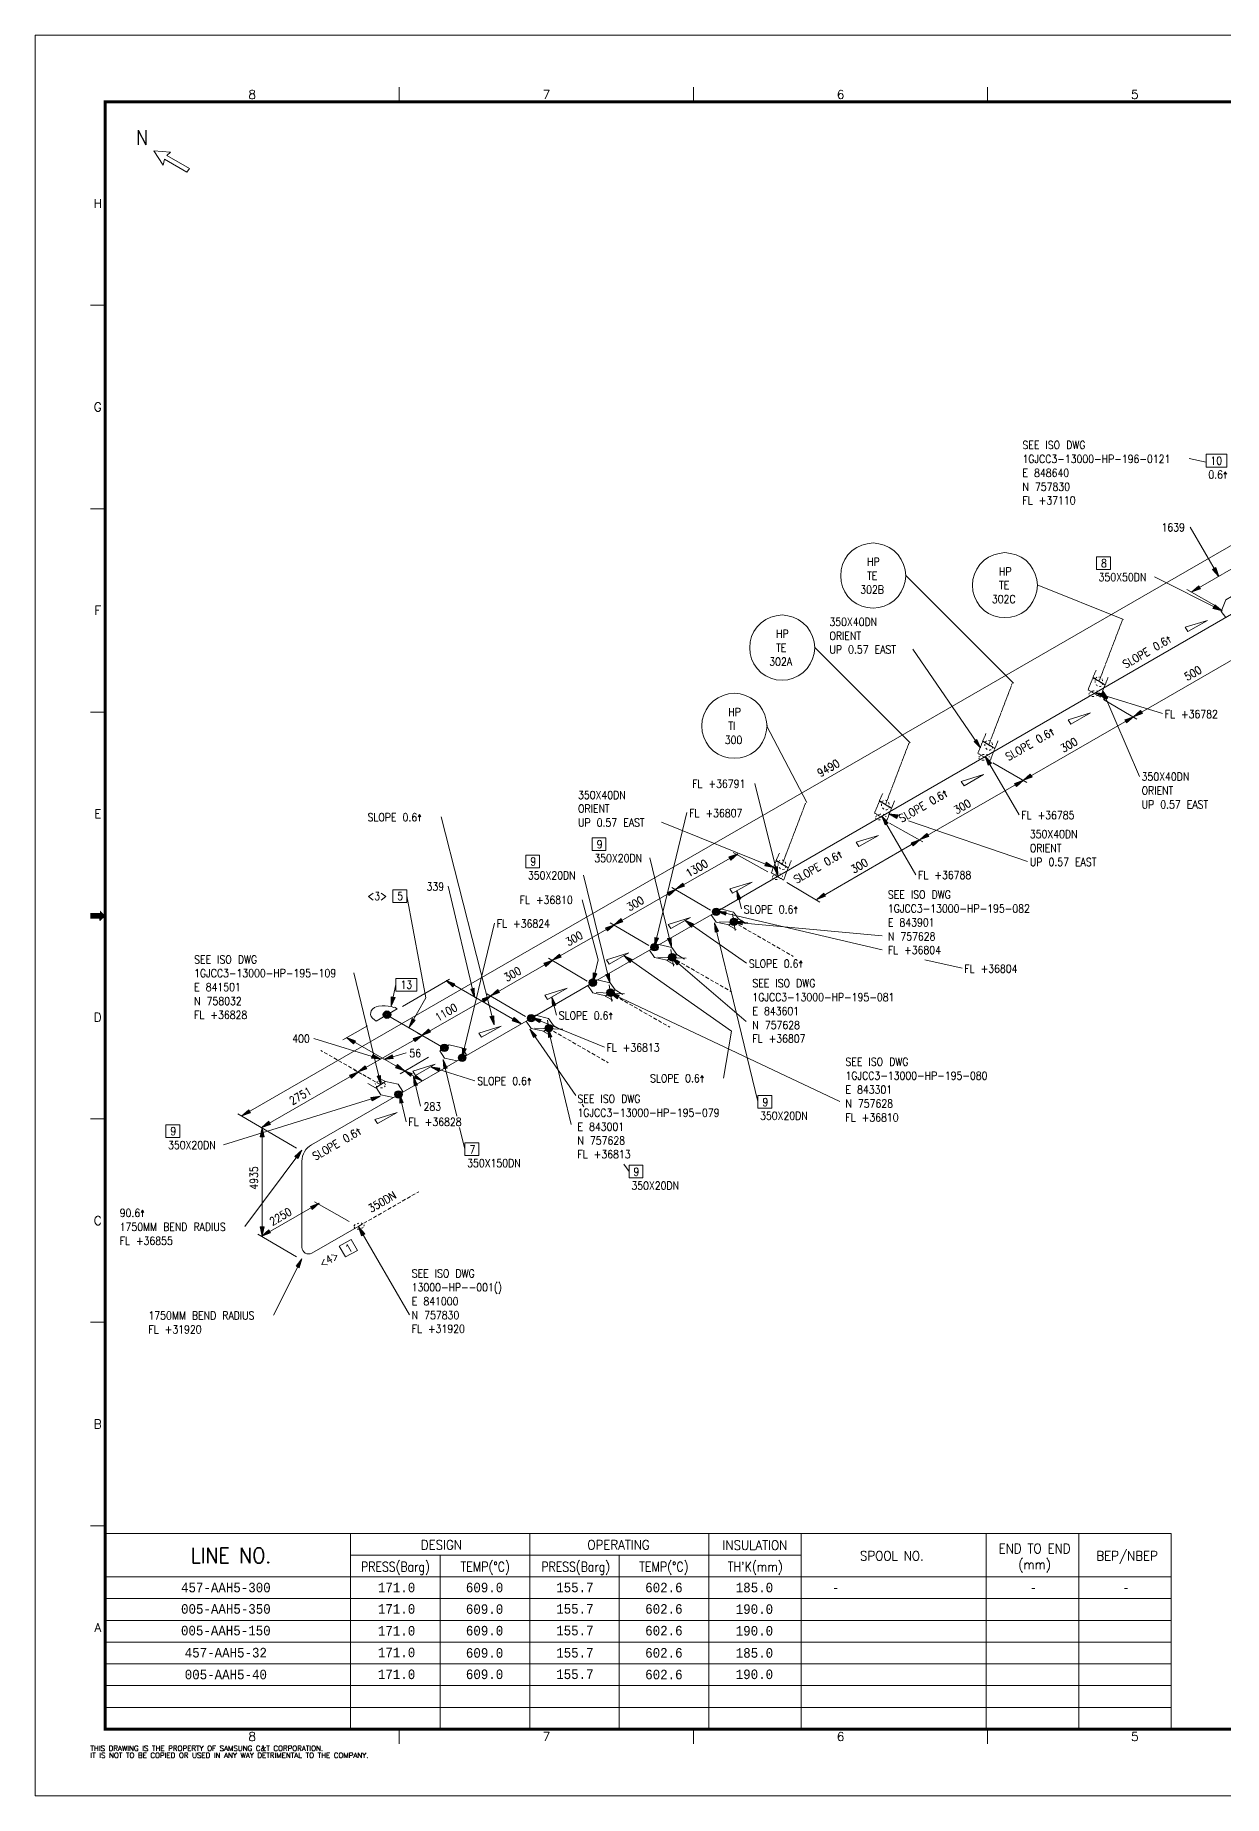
# Model space of a CAD drawing. Extents: x 0 to 841, y 0 to 594.
# Drawn here: x 0 to 401, y 0 to 594 of the extents above; entities that cross this region are included whole.
import ezdxf
from ezdxf.enums import TextEntityAlignment as Align

# ---------------------------------------------------------------- set-up
doc = ezdxf.new("R2010")
doc.units = 0
doc.header["$MEASUREMENT"] = 0
doc.linetypes.add('HIDDEN', pattern=[0.375, 0.25, -0.125])
doc.layers.get('0').update_dxf_attribs({"lineweight": 9})
for name, color, linetype, lineweight in [('3', 7, 'Continuous', 9), ('4', 7, 'Continuous', 9), ('EMB', 7, 'Continuous', 9), ('P', 7, 'Continuous', 9), ('T-TEXT1', 7, 'Continuous', 9)]:
    doc.layers.add(name, color=color, linetype=linetype, lineweight=lineweight)
doc.styles.add('MONOTXT', font='MONOTXT')
doc.styles.add('ROMANS', font='ROMANS')
doc.styles.add('TXT', font='txt.shx')

msp = doc.modelspace()

# ---------------------------------------------------------------- linework, layer by layer
at = {"layer": 'CONT', "color": 2, "linetype": 'HIDDEN', "lineweight": 0, "ltscale": 5}
for p, q in [((235.54, 294.79), (255.69, 283.21)), ((214.74, 282.82), (234.89, 271.25)), ((193.94, 270.86), (214.09, 259.29)), ((173.14, 258.9), (193.29, 247.34)), ((116.46, 239.93), (96.31, 251.49)), ((109.19, 192.21), (129.34, 203.79))]:
    msp.add_line(p, q, dxfattribs=at)
at = {"layer": 'DIM', "color": 2, "linetype": 'Continuous', "lineweight": 0}
for p, q in [((399.21, 411.39), (389.59, 428.04)), ((69.66, 229.39), (404.8, 422.57)), ((390.11, 406.19), (411.56, 418.54)), ((388.43, 406.97), (399.09, 400.86)), ((370.49, 364.08), (416.89, 390.85)), ((371.53, 363.29), (360.34, 369.93)), ((333.3, 342.62), (370.49, 364.08)), ((320.44, 350.69), (331.88, 330.93)), ((334.48, 341.84), (323.04, 348.48)), ((298.46, 322.6), (333.3, 342.62)), ((285.59, 330.54), (297.04, 310.77)), ((299.38, 321.83), (288.19, 328.19)), ((263.62, 302.45), (298.46, 322.6)), ((216.04, 305.84), (236.97, 317.79)), ((235.41, 318.31), (247.11, 311.69)), ((195.24, 293.88), (216.18, 305.84)), ((214.74, 306.49), (227.74, 298.81)), ((264.66, 301.54), (253.49, 308.18)), ((174.44, 281.91), (195.38, 293.88)), ((193.94, 294.53), (206.94, 286.85)), ((153.64, 269.95), (174.57, 281.91)), ((173.14, 282.56), (186.14, 274.89)), ((139.74, 275.54), (123.88, 266.31)), ((138.56, 275.02), (163.91, 260.46)), ((126.09, 259.29), (131.8, 269.18)), ((130.38, 256.56), (153.78, 269.95)), ((152.34, 270.6), (165.34, 262.94)), ((103.72, 255), (112.04, 259.81)), ((105.03, 255.79), (124.53, 244.6)), ((108.92, 244.21), (130.5, 256.56)), ((76.42, 225.49), (109.05, 244.21)), ((123.09, 243.56), (132.71, 249.15)), ((124.53, 244.6), (130.5, 241.22)), ((68.36, 230.04), (88.12, 218.47)), ((76.55, 188.84), (76.55, 225.49)), ((76.42, 188.84), (95.79, 199.89)), ((94.24, 200.4), (105.94, 193.78)), ((109.05, 191.95), (126.21, 162.31)), ((75.12, 189.49), (88.12, 181.81))]:
    msp.add_line(p, q, dxfattribs=at)
at = {"layer": 'DIM', "color": 2, "linetype": 'HIDDEN', "lineweight": 0}
for p, q in [((356.7, 377.2), (360.86, 374.74)), ((357.49, 375.64), (357.49, 376.29)), ((356.44, 370.84), (357.23, 370.84)), ((359.3, 370.7), (357.23, 371.88)), ((358.91, 371.88), (358.91, 372.26)), ((319.53, 355.75), (323.69, 353.29)), ((320.3, 354.19), (320.3, 354.84)), ((321.74, 350.43), (321.74, 350.81)), ((319.26, 349.39), (320.04, 349.39)), ((322.12, 349.25), (320.04, 350.43)), ((284.69, 335.6), (288.84, 333.14)), ((285.46, 334.04), (285.46, 334.69)), ((284.43, 329.24), (285.2, 329.24)), ((287.29, 329.1), (285.2, 330.27)), ((286.89, 330.27), (286.89, 330.66)), ((249.84, 315.45), (254, 312.99)), ((249.59, 309.09), (250.36, 309.09)), ((252.44, 308.95), (250.36, 310.12)), ((250.62, 313.89), (250.62, 314.54)), ((252.05, 310.12), (252.05, 310.51)), ((116.46, 238.89), (117.11, 238.89)), ((109.19, 191.18), (108.54, 191.18))]:
    msp.add_line(p, q, dxfattribs=at)
at = {"layer": 'ELBO', "color": 1, "linetype": 'Continuous', "lineweight": 0}
for centre, radius, start, end in [((96.38, 214.06), 6.43, 119.2488, 180), ((92.21, 185.07), 2.26, 180, 299.98161)]:
    msp.add_arc(centre, radius, start, end, dxfattribs=at)
at = {"layer": 'G1', "color": 2, "linetype": 'Continuous', "lineweight": 0}
for p, q in [((389.2, 451.18), (394.93, 450)), ((329.93, 375.39), (293.52, 411.79)), ((400.39, 399.82), (377.5, 411.26)), ((367.1, 396.84), (337.99, 408.54)), ((295.09, 355.24), (262.84, 387.48)), ((318.88, 353.54), (295.99, 386.83)), ((357.61, 372.14), (380.24, 365.11)), ((359.95, 372.91), (372.44, 343.93)), ((260.24, 335.09), (246.72, 361.09)), ((250.49, 310.39), (242.69, 341.59)), ((154.81, 260.07), (136.88, 330.27)), ((208.89, 286.46), (219.81, 331.7)), ((211.24, 328.45), (249.19, 313.24)), ((287.94, 331.31), (290.79, 330.27)), ((294.56, 328.98), (334.74, 315.19)), ((214.61, 286.34), (207.34, 316.49)), ((193.81, 274.24), (184.97, 310.64)), ((131.8, 269.18), (125.3, 303.62)), ((148.19, 269.3), (139.34, 306.88)), ((238.28, 299.2), (236.71, 305.44)), ((189.91, 282.04), (184.45, 302.32)), ((229.95, 298.43), (285.73, 285.43)), ((144.03, 249.15), (154.94, 294.39)), ((219.16, 295.44), (239.96, 280.88)), ((243.74, 234.2), (229.18, 294.53)), ((235.41, 294.79), (285.73, 290.1)), ((188.09, 274.5), (189.91, 282.04)), ((198.49, 283.48), (234.89, 257.99)), ((214.61, 282.82), (239.84, 261.24)), ((300.02, 282.04), (312.64, 279.19)), ((116.59, 239.93), (107.49, 277.62)), ((120.1, 266.44), (121.66, 273.73)), ((174.31, 269.56), (175.88, 263.32)), ((193.81, 270.86), (271.43, 234.2)), ((167.55, 262.54), (191.99, 252.54)), ((93.97, 255.53), (116.59, 248.5)), ((129.07, 257.21), (131.68, 255.79)), ((165.09, 260.99), (162.49, 259.55)), ((182.38, 236.29), (166.78, 258.64)), ((180.81, 226.54), (173.01, 258.9)), ((232.16, 242.14), (234.89, 257.99)), ((117.64, 248.38), (125.17, 250.71)), ((107.62, 244.86), (110.22, 243.44)), ((133.36, 245.9), (148.31, 241.22)), ((142.2, 229.26), (137.65, 248.38)), ((127.64, 242.65), (129.99, 232.64)), ((129.07, 240.31), (131.68, 241.74)), ((116.34, 236.03), (63.55, 219.64)), ((125.17, 227.44), (122.84, 236.8)), ((185.1, 232.39), (184.45, 233.29)), ((144.94, 218.21), (143.11, 225.49)), ((89.94, 217.82), (70.7, 192.09)), ((200.31, 210.68), (198.49, 213.14)), ((89.94, 181.16), (80.33, 162.19))]:
    msp.add_line(p, q, dxfattribs=at)
at = {"layer": 'G1', "color": 2, "linetype": 'HIDDEN', "lineweight": 0}
for p, q in [((358.79, 375.9), (366.71, 396.7)), ((321.6, 354.45), (329.54, 375.25)), ((355.14, 373.18), (356.84, 377.34)), ((357.88, 379.8), (356.7, 377.2)), ((356.84, 377.34), (360.86, 374.86)), ((357.61, 376.94), (358.14, 377.46)), ((358.26, 374.48), (357.74, 374.99)), ((358.79, 377.46), (359.44, 377.34)), ((359.56, 374.34), (358.91, 374.21)), ((360.86, 374.86), (359.3, 370.7)), ((359.83, 376.81), (360.09, 376.04)), ((360.21, 375.39), (359.95, 374.74)), ((360.86, 374.74), (361.9, 377.34)), ((357.23, 371.88), (355.14, 373.18)), ((355.93, 372.26), (355.4, 371.88)), ((355.4, 371.49), (355.79, 371.09)), ((357.23, 372.79), (356.44, 372.65)), ((358.65, 372.65), (358, 372.79)), ((358, 371.09), (358.65, 371.35)), ((320.69, 358.35), (319.53, 355.75)), ((286.76, 334.3), (294.69, 355.1)), ((317.96, 351.73), (319.65, 355.89)), ((320.04, 350.43), (317.96, 351.73)), ((318.74, 350.81), (318.23, 350.43)), ((320.04, 351.34), (319.26, 351.2)), ((319.65, 355.89), (323.69, 353.41)), ((320.44, 355.49), (320.95, 356.01)), ((321.09, 353.02), (320.56, 353.54)), ((321.48, 351.2), (320.82, 351.34)), ((321.6, 356.01), (322.25, 355.89)), ((322.39, 352.89), (321.74, 352.76)), ((323.69, 353.41), (322.12, 349.25)), ((322.64, 355.36), (322.9, 354.59)), ((323.04, 353.94), (322.77, 353.29)), ((323.69, 353.29), (324.73, 355.89)), ((318.23, 350.04), (318.61, 349.64)), ((320.82, 349.64), (321.48, 349.9)), ((251.93, 314.15), (259.85, 334.95)), ((283.12, 331.57), (284.81, 335.74)), ((285.85, 338.2), (284.69, 335.6)), ((284.81, 335.74), (288.84, 333.26)), ((285.59, 335.34), (286.11, 335.86)), ((286.24, 332.88), (285.73, 333.39)), ((286.76, 335.86), (287.41, 335.74)), ((287.54, 332.74), (286.89, 332.61)), ((288.84, 333.26), (287.29, 329.1)), ((287.8, 335.21), (288.06, 334.44)), ((288.19, 333.79), (287.94, 333.14)), ((288.84, 333.14), (289.89, 335.74)), ((285.2, 330.27), (283.12, 331.57)), ((283.9, 330.66), (283.39, 330.27)), ((283.39, 329.89), (283.77, 329.49)), ((285.2, 331.19), (284.43, 331.05)), ((286.64, 331.05), (285.99, 331.19)), ((285.99, 329.49), (286.64, 329.75)), ((248.29, 311.43), (249.97, 315.59)), ((251.01, 318.05), (249.84, 315.45)), ((249.97, 315.59), (254, 313.11)), ((250.75, 315.19), (251.28, 315.71)), ((251.93, 315.71), (252.57, 315.59)), ((252.96, 315.06), (253.22, 314.29)), ((254, 312.99), (255.04, 315.59)), ((250.36, 310.12), (248.29, 311.43)), ((249.06, 310.51), (248.54, 310.12)), ((248.54, 309.74), (248.94, 309.34)), ((250.36, 311.04), (249.59, 310.9)), ((251.4, 312.73), (250.89, 313.24)), ((251.79, 310.9), (251.14, 311.04)), ((251.14, 309.34), (251.79, 309.6)), ((252.7, 312.59), (252.05, 312.46)), ((254, 313.11), (252.44, 308.95)), ((253.35, 313.64), (253.09, 312.99)), ((114.64, 240.31), (114.78, 239.93)), ((115.69, 240.96), (115.04, 240.7)), ((115.04, 239.4), (115.69, 239.14)), ((117.11, 240.7), (116.46, 240.96)), ((118.15, 239.93), (117.76, 240.44)), ((117.76, 239.14), (118.03, 239.54)), ((107.49, 192.21), (107.89, 192.74)), ((107.89, 191.44), (107.62, 191.82)), ((108.54, 192.99), (109.19, 193.25)), ((109.96, 193.25), (110.61, 192.99)), ((110.61, 191.69), (109.96, 191.44)), ((111, 192.6), (110.88, 192.21))]:
    msp.add_line(p, q, dxfattribs=at)
at = {"layer": 'P', "color": 7, "linetype": 'Continuous', "lineweight": 0}
for p, q in [((23.57, 88.53), (383.18, 88.53)), ((106.33, 88.53), (106.33, 22.48)), ((166.78, 88.53), (166.78, 22.48)), ((227.21, 88.53), (227.21, 22.48)), ((258.41, 88.53), (258.41, 22.48)), ((320.79, 88.53), (320.79, 22.48)), ((351.98, 88.53), (351.98, 22.48)), ((383.18, 88.53), (383.18, 22.48)), ((106.33, 81.19), (258.41, 81.19)), ((136.56, 81.19), (136.56, 22.48)), ((196.99, 81.19), (196.99, 22.48)), ((23.57, 73.85), (383.18, 73.85)), ((23.57, 66.51), (383.18, 66.51)), ((23.57, 59.19), (383.18, 59.19)), ((23.57, 51.84), (383.18, 51.84)), ((23.57, 44.49), (383.18, 44.49)), ((23.57, 37.16), (383.18, 37.16)), ((23.57, 29.82), (383.18, 29.82))]:
    msp.add_line(p, q, dxfattribs=at)
at = {"layer": 'PIPE', "color": 1, "linetype": 'Continuous', "lineweight": 0}
for p, q in [((403.5, 398.65), (357.23, 371.88)), ((357.23, 371.88), (320.04, 350.43)), ((320.04, 350.43), (285.2, 330.27)), ((285.2, 330.27), (250.36, 310.12)), ((250.36, 310.12), (229.56, 298.16)), ((229.56, 298.16), (208.76, 286.2)), ((208.76, 286.2), (187.96, 274.24)), ((187.96, 274.24), (167.16, 262.29)), ((137.91, 252.28), (118.54, 263.45)), ((167.16, 262.29), (143.89, 248.89)), ((143.89, 248.89), (122.44, 236.54)), ((122.44, 236.54), (93.19, 219.64)), ((89.94, 214.05), (89.94, 184.94)), ((93.33, 183.11), (109.19, 192.21))]:
    msp.add_line(p, q, dxfattribs=at)
at = {"layer": 'PL16', "color": 7, "linetype": 'Continuous', "lineweight": 0}
msp.add_lwpolyline([(121.01, 265.93), (120.1, 266.31), (119.06, 266.44), (118.03, 266.57), (116.99, 266.57), (115.81, 266.44), (115.04, 266.19), (114.39, 265.93), (113.74, 265.4), (113.34, 264.89), (113.21, 264.24), (113.09, 263.59), (113.34, 262.94), (113.74, 262.41), (114.39, 261.76), (115.04, 261.38)], dxfattribs=at)
at = {"layer": 'PL3', "color": 2, "linetype": 'Continuous', "lineweight": 0}
for points in [[(398.04, 414.25), (399.21, 411.39), (397.26, 413.86)], [(397.91, 414.25), (399.21, 411.39), (397.39, 413.86)], [(397.79, 414.12), (399.21, 411.39), (397.52, 413.99)], [(392.98, 407.36), (390.11, 406.19), (392.59, 408.14)], [(392.98, 407.49), (390.11, 406.19), (392.59, 408.01)], [(392.84, 407.62), (390.11, 406.19), (392.71, 407.89)], [(397.79, 401.64), (400.39, 399.82), (397.39, 400.74)], [(397.79, 401.51), (400.39, 399.82), (397.39, 400.86)], [(397.65, 401.39), (400.39, 399.82), (397.52, 400.99)], [(360.34, 370.7), (357.61, 372.14), (360.74, 371.61)], [(360.48, 370.84), (357.61, 372.14), (360.6, 371.49)], [(360.48, 370.96), (357.61, 372.14), (360.6, 371.35)], [(360.74, 369.93), (359.95, 372.91), (361.64, 370.31)], [(360.86, 369.93), (359.95, 372.91), (361.51, 370.19)], [(360.99, 370.05), (359.95, 372.91), (361.39, 370.19)], [(367.62, 362.9), (370.49, 364.08), (368.01, 362.12)], [(367.62, 362.77), (370.49, 364.08), (368.01, 362.25)], [(367.75, 362.64), (370.49, 364.08), (367.89, 362.39)], [(373.34, 365.24), (370.49, 364.08), (372.95, 366.02)], [(373.34, 365.38), (370.49, 364.08), (372.95, 365.89)], [(373.21, 365.5), (370.49, 364.08), (373.09, 365.76)], [(317.44, 356.27), (318.88, 353.54), (316.79, 355.89)], [(317.31, 356.27), (318.88, 353.54), (316.93, 355.89)], [(317.19, 356.14), (318.88, 353.54), (317.05, 356.01)], [(321.6, 347.82), (320.44, 350.69), (322.39, 348.21)], [(321.74, 347.82), (320.44, 350.69), (322.25, 348.21)], [(321.86, 347.95), (320.44, 350.69), (322.12, 348.09)], [(336.16, 343.79), (333.3, 342.62), (335.77, 344.57)], [(330.44, 341.45), (333.3, 342.62), (330.84, 340.68)], [(330.44, 341.33), (333.3, 342.62), (330.84, 340.8)], [(330.58, 341.19), (333.3, 342.62), (330.7, 340.94)], [(336.16, 343.93), (333.3, 342.62), (335.77, 344.44)], [(336.04, 344.05), (333.3, 342.62), (335.9, 344.31)], [(286.76, 327.68), (285.59, 330.54), (287.54, 328.06)], [(286.89, 327.68), (285.59, 330.54), (287.41, 328.06)], [(287.02, 327.8), (285.59, 330.54), (287.29, 327.94)], [(290.66, 329.89), (287.94, 331.31), (291.05, 330.79)], [(290.79, 330.01), (287.94, 331.31), (290.93, 330.66)], [(290.79, 330.14), (287.94, 331.31), (290.93, 330.54)], [(295.6, 321.44), (298.46, 322.6), (295.99, 320.65)], [(295.6, 321.3), (298.46, 322.6), (295.99, 320.79)], [(295.74, 321.18), (298.46, 322.6), (295.86, 320.91)], [(301.32, 323.78), (298.46, 322.6), (300.94, 324.55)], [(301.32, 323.9), (298.46, 322.6), (300.94, 324.43)], [(301.19, 324.04), (298.46, 322.6), (301.06, 324.29)], [(234.11, 316.62), (236.97, 317.79), (234.5, 315.84)], [(234.11, 316.49), (236.97, 317.79), (234.5, 315.98)], [(234.24, 316.36), (236.97, 317.79), (234.38, 316.1)], [(246.59, 314.8), (249.19, 313.24), (246.2, 313.89)], [(246.46, 314.68), (249.19, 313.24), (246.2, 314.02)], [(246.46, 314.54), (249.19, 313.24), (246.34, 314.15)], [(250.24, 313.5), (250.49, 310.39), (249.32, 313.24)], [(250.1, 313.5), (250.49, 310.39), (249.45, 313.38)], [(249.97, 313.38), (250.49, 310.39), (249.59, 313.38)], [(213.31, 304.66), (216.18, 305.84), (213.7, 303.89)], [(213.31, 304.54), (216.18, 305.84), (213.7, 304.01)], [(213.44, 304.4), (216.18, 305.84), (213.57, 304.14)], [(218.9, 307), (216.04, 305.84), (218.51, 307.79)], [(218.9, 307.14), (216.04, 305.84), (218.51, 307.65)], [(218.78, 307.26), (216.04, 305.84), (218.64, 307.52)], [(236.97, 302.32), (236.71, 305.44), (237.89, 302.59)], [(237.1, 302.45), (236.71, 305.44), (237.75, 302.59)], [(237.24, 302.45), (236.71, 305.44), (237.62, 302.45)], [(266.49, 303.62), (263.62, 302.45), (266.09, 304.4)], [(266.49, 303.75), (263.62, 302.45), (266.09, 304.27)], [(266.35, 303.89), (263.62, 302.45), (266.23, 304.14)], [(232.81, 297.25), (229.95, 298.43), (233.07, 298.16)], [(232.94, 297.39), (229.95, 298.43), (233.07, 298.04)], [(232.94, 297.51), (229.95, 298.43), (232.94, 297.9)], [(192.51, 292.7), (195.38, 293.88), (192.9, 291.93)], [(192.51, 292.57), (195.38, 293.88), (192.9, 292.05)], [(192.64, 292.44), (195.38, 293.88), (192.78, 292.19)], [(198.1, 295.04), (195.24, 293.88), (197.71, 295.82)], [(198.1, 295.18), (195.24, 293.88), (197.71, 295.69)], [(197.97, 295.3), (195.24, 293.88), (197.84, 295.56)], [(221.5, 293.23), (219.16, 295.44), (221.89, 294)], [(221.5, 293.35), (219.16, 295.44), (221.89, 293.88)], [(221.64, 293.49), (219.16, 295.44), (221.76, 293.74)], [(229.44, 291.4), (229.18, 294.53), (230.34, 291.66)], [(229.56, 291.54), (229.18, 294.53), (230.21, 291.66)], [(229.69, 291.54), (229.18, 294.53), (230.09, 291.54)], [(238.4, 294), (235.41, 294.79), (238.54, 295.04)], [(238.4, 294.26), (235.41, 294.79), (238.54, 294.91)], [(238.4, 294.39), (235.41, 294.79), (238.54, 294.65)], [(210.06, 289.32), (208.89, 286.46), (209.15, 289.59)], [(209.94, 289.45), (208.89, 286.46), (209.29, 289.59)], [(209.8, 289.45), (208.89, 286.46), (209.41, 289.45)], [(214.35, 289.45), (214.61, 286.34), (213.44, 289.19)], [(214.22, 289.45), (214.61, 286.34), (213.57, 289.32)], [(214.09, 289.32), (214.61, 286.34), (213.7, 289.32)], [(171.71, 280.74), (174.57, 281.91), (172.1, 279.96)], [(171.71, 280.61), (174.57, 281.91), (172.1, 280.09)], [(171.84, 280.49), (174.57, 281.91), (171.97, 280.23)], [(177.3, 283.09), (174.44, 281.91), (176.91, 283.86)], [(177.3, 283.21), (174.44, 281.91), (176.91, 283.74)], [(177.18, 283.34), (174.44, 281.91), (177.04, 283.6)], [(200.84, 281.26), (198.49, 283.48), (201.22, 282.04)], [(200.84, 281.39), (198.49, 283.48), (201.22, 281.91)], [(200.96, 281.52), (198.49, 283.48), (201.09, 281.79)], [(216.69, 280.49), (214.61, 282.82), (217.21, 281.14)], [(216.82, 280.61), (214.61, 282.82), (217.21, 281)], [(216.82, 280.74), (214.61, 282.82), (217.09, 280.88)], [(141.04, 273.07), (138.56, 275.02), (141.43, 273.85)], [(141.04, 273.2), (138.56, 275.02), (141.43, 273.73)], [(141.16, 273.34), (138.56, 275.02), (141.29, 273.59)], [(189.26, 277.36), (188.09, 274.5), (188.35, 277.62)], [(189.14, 277.49), (188.09, 274.5), (188.49, 277.62)], [(189, 277.49), (188.09, 274.5), (188.61, 277.49)], [(193.55, 277.36), (193.81, 274.24), (192.64, 277.1)], [(193.43, 277.36), (193.81, 274.24), (192.78, 277.24)], [(193.29, 277.24), (193.81, 274.24), (192.9, 277.24)], [(121.28, 269.3), (120.1, 266.44), (120.24, 269.56)], [(121.14, 269.44), (120.1, 266.44), (120.49, 269.56)], [(120.89, 269.44), (120.1, 266.44), (120.62, 269.44)], [(147.93, 272.43), (148.19, 269.3), (147.01, 272.16)], [(147.79, 272.43), (148.19, 269.3), (147.14, 272.29)], [(147.66, 272.29), (148.19, 269.3), (147.28, 272.29)], [(150.91, 268.79), (153.78, 269.95), (151.3, 268)], [(150.91, 268.65), (153.78, 269.95), (151.3, 268.14)], [(151.04, 268.52), (153.78, 269.95), (151.18, 268.26)], [(156.5, 271.12), (153.64, 269.95), (156.11, 271.9)], [(156.5, 271.25), (153.64, 269.95), (156.11, 271.77)], [(156.38, 271.39), (153.64, 269.95), (156.24, 271.64)], [(174.57, 266.44), (174.31, 269.56), (175.49, 266.7)], [(174.7, 266.57), (174.31, 269.56), (175.35, 266.7)], [(174.84, 266.57), (174.31, 269.56), (175.22, 266.57)], [(196.54, 269.04), (193.81, 270.86), (196.94, 269.95)], [(196.54, 269.18), (193.81, 270.86), (196.8, 269.82)], [(196.68, 269.3), (193.81, 270.86), (196.8, 269.69)], [(128.04, 261.76), (126.09, 259.29), (127.25, 262.15)], [(127.9, 261.76), (126.09, 259.29), (127.39, 262.15)], [(127.78, 261.89), (126.09, 259.29), (127.51, 262.02)], [(154.55, 263.19), (154.81, 260.07), (153.51, 262.94)], [(154.43, 263.19), (154.81, 260.07), (153.78, 263.06)], [(154.16, 263.06), (154.81, 260.07), (153.9, 263.06)], [(161.44, 262.41), (163.91, 260.46), (161.05, 261.64)], [(161.44, 262.29), (163.91, 260.46), (161.05, 261.76)], [(161.31, 262.15), (163.91, 260.46), (161.19, 261.89)], [(170.29, 260.99), (167.55, 262.54), (170.68, 261.76)], [(170.29, 261.11), (167.55, 262.54), (170.54, 261.64)], [(170.41, 261.24), (167.55, 262.54), (170.54, 261.5)], [(107.49, 253.84), (105.03, 255.79), (107.89, 254.61)], [(107.49, 253.96), (105.03, 255.79), (107.89, 254.49)], [(107.62, 254.09), (105.03, 255.79), (107.75, 254.35)], [(127.64, 255.39), (130.5, 256.56), (128.04, 254.61)], [(127.64, 255.26), (130.5, 256.56), (128.04, 254.74)], [(127.78, 255.14), (130.5, 256.56), (127.9, 254.88)], [(133.24, 257.74), (130.38, 256.56), (132.84, 258.51)], [(133.24, 257.86), (130.38, 256.56), (132.84, 258.39)], [(133.1, 257.99), (130.38, 256.56), (132.97, 258.25)], [(168.2, 255.91), (166.78, 258.64), (168.99, 256.3)], [(168.34, 255.91), (166.78, 258.64), (168.85, 256.3)], [(168.46, 256.04), (166.78, 258.64), (168.72, 256.18)], [(173.28, 255.79), (173.01, 258.9), (174.19, 256.04)], [(173.4, 255.91), (173.01, 258.9), (174.05, 256.04)], [(173.54, 255.91), (173.01, 258.9), (173.93, 255.91)], [(113.86, 249.94), (116.59, 248.5), (113.47, 249.03)], [(113.74, 249.8), (116.59, 248.5), (113.6, 249.15)], [(113.74, 249.68), (116.59, 248.5), (113.6, 249.29)], [(120.75, 248.89), (117.64, 248.38), (120.36, 249.8)], [(120.62, 249.03), (117.64, 248.38), (120.49, 249.68)], [(120.62, 249.15), (117.64, 248.38), (120.49, 249.54)], [(145.19, 252.01), (144.03, 249.15), (144.29, 252.28)], [(145.06, 252.14), (144.03, 249.15), (144.41, 252.28)], [(144.94, 252.14), (144.03, 249.15), (144.54, 252.14)], [(106.19, 243.04), (109.05, 244.21), (106.59, 242.26)], [(106.19, 242.91), (109.05, 244.21), (106.59, 242.39)], [(106.33, 242.79), (109.05, 244.21), (106.45, 242.53)], [(111.79, 245.39), (108.92, 244.21), (111.39, 246.16)], [(111.79, 245.51), (108.92, 244.21), (111.39, 246.04)], [(111.65, 245.64), (108.92, 244.21), (111.53, 245.9)], [(122.05, 246.55), (124.53, 244.6), (121.66, 245.78)], [(122.05, 246.43), (124.53, 244.6), (121.66, 245.9)], [(121.92, 246.29), (124.53, 244.6), (121.79, 246.04)], [(126.74, 242.91), (124.53, 244.6), (127.12, 243.56)], [(126.74, 243.04), (124.53, 244.6), (126.99, 243.44)], [(126.86, 243.18), (124.53, 244.6), (126.99, 243.3)], [(136.09, 244.47), (133.36, 245.9), (136.49, 245.39)], [(136.22, 244.6), (133.36, 245.9), (136.35, 245.25)], [(136.22, 244.74), (133.36, 245.9), (136.35, 245.12)], [(137.91, 245.25), (137.65, 248.38), (138.82, 245.51)], [(138.04, 245.39), (137.65, 248.38), (138.69, 245.51)], [(138.18, 245.39), (137.65, 248.38), (138.56, 245.39)], [(116.34, 243.04), (116.59, 239.93), (115.42, 242.79)], [(116.2, 243.04), (116.59, 239.93), (115.55, 242.91)], [(116.08, 242.91), (116.59, 239.93), (115.69, 242.91)], [(127.9, 239.54), (127.64, 242.65), (128.81, 239.79)], [(128.04, 239.66), (127.64, 242.65), (128.69, 239.79)], [(128.16, 239.66), (127.64, 242.65), (128.55, 239.66)], [(128.43, 242.91), (130.5, 241.22), (128.04, 242.26)], [(128.29, 242.79), (130.5, 241.22), (128.04, 242.39)], [(128.29, 242.65), (130.5, 241.22), (128.16, 242.53)], [(113.21, 235.5), (116.34, 236.03), (113.6, 234.59)], [(113.34, 235.38), (116.34, 236.03), (113.47, 234.72)], [(113.34, 235.24), (116.34, 236.03), (113.47, 234.85)], [(123.09, 233.69), (122.84, 236.8), (124, 233.94)], [(123.22, 233.81), (122.84, 236.8), (123.88, 233.94)], [(123.35, 233.81), (122.84, 236.8), (123.74, 233.81)], [(72.53, 230.56), (69.66, 229.39), (72.14, 231.34)], [(72.53, 230.69), (69.66, 229.39), (72.14, 231.21)], [(72.39, 230.82), (69.66, 229.39), (72.26, 231.09)], [(79.29, 226.66), (76.42, 225.49), (78.89, 227.44)], [(79.29, 226.79), (76.42, 225.49), (78.89, 227.31)], [(79.15, 226.93), (76.42, 225.49), (79.03, 227.19)], [(76.04, 222.38), (76.55, 225.49), (77.08, 222.38)], [(76.29, 222.38), (76.55, 225.49), (76.94, 222.38)], [(76.42, 222.38), (76.55, 225.49), (76.69, 222.38)], [(87.74, 215.61), (89.94, 217.82), (88.51, 215.09)], [(87.86, 215.61), (89.94, 217.82), (88.39, 215.22)], [(87.99, 215.49), (89.94, 217.82), (88.25, 215.22)], [(92.94, 198.71), (95.79, 199.89), (93.33, 197.94)], [(92.94, 198.59), (95.79, 199.89), (93.33, 198.06)], [(93.06, 198.45), (95.79, 199.89), (93.19, 198.19)], [(77.08, 191.95), (76.55, 188.84), (76.04, 191.95)], [(76.94, 191.95), (76.55, 188.84), (76.29, 191.95)], [(76.69, 191.95), (76.55, 188.84), (76.42, 191.95)], [(79.29, 190), (76.42, 188.84), (78.89, 190.79)], [(79.29, 190.14), (76.42, 188.84), (78.89, 190.65)], [(79.15, 190.26), (76.42, 188.84), (79.03, 190.53)], [(110.22, 189.09), (109.05, 191.95), (111, 189.49)], [(110.35, 189.09), (109.05, 191.95), (110.88, 189.49)], [(110.49, 189.22), (109.05, 191.95), (110.74, 189.35)], [(88.12, 178.69), (89.94, 181.16), (88.9, 178.3)], [(88.25, 178.56), (89.94, 181.16), (88.78, 178.3)], [(88.39, 178.56), (89.94, 181.16), (88.64, 178.44)]]:
    msp.add_lwpolyline(points, dxfattribs=at)
at = {"layer": 'PL37', "color": 7, "linetype": 'Continuous', "lineweight": 0}
for points in [[(282.6, 422.7), (284.55, 422.44), (286.38, 421.93), (288.06, 421.14), (289.62, 420.1), (291.05, 418.67), (292.09, 417.11), (292.88, 415.43), (293.39, 413.6), (293.65, 411.65), (293.39, 409.7), (292.88, 407.89), (292.09, 406.19), (291.05, 404.64), (289.62, 403.2), (288.06, 402.16), (286.38, 401.39), (284.55, 400.86), (282.6, 400.74), (280.65, 400.86), (278.84, 401.39), (277.14, 402.16), (275.59, 403.2), (274.15, 404.64), (273.11, 406.19), (272.34, 407.89), (271.81, 409.7), (271.69, 411.65), (271.81, 413.6), (272.34, 415.43), (273.11, 417.11), (274.15, 418.67), (275.59, 420.1), (277.14, 421.14), (278.84, 421.93), (280.65, 422.44), (282.6, 422.7)], [(327.06, 419.45), (329.01, 419.19), (330.84, 418.67), (332.52, 417.89), (334.09, 416.85), (335.51, 415.43), (336.55, 413.86), (337.34, 412.18), (337.85, 410.35), (338.11, 408.4), (337.85, 406.45), (337.34, 404.64), (336.55, 402.94), (335.51, 401.39), (334.09, 399.95), (332.52, 398.91), (330.84, 398.14), (329.01, 397.61), (327.06, 397.49), (325.11, 397.61), (323.29, 398.14), (321.6, 398.91), (320.04, 399.95), (318.61, 401.39), (317.58, 402.94), (316.79, 404.64), (316.27, 406.45), (316.14, 408.4), (316.27, 410.35), (316.79, 412.18), (317.58, 413.86), (318.61, 415.43), (320.04, 416.85), (321.6, 417.89), (323.29, 418.67), (325.11, 419.19), (327.06, 419.45)], [(251.93, 398.39), (253.88, 398.14), (255.69, 397.61), (257.39, 396.84), (258.94, 395.79), (260.38, 394.36), (261.41, 392.8), (262.19, 391.11), (262.71, 389.29), (262.98, 387.34), (262.71, 385.39), (262.19, 383.57), (261.41, 381.89), (260.38, 380.33), (258.94, 378.89), (257.39, 377.85), (255.69, 377.07), (253.88, 376.55), (251.93, 376.43), (249.97, 376.55), (248.15, 377.07), (246.46, 377.85), (244.9, 378.89), (243.47, 380.33), (242.44, 381.89), (241.65, 383.57), (241.14, 385.39), (241, 387.34), (241.14, 389.29), (241.65, 391.11), (242.44, 392.8), (243.47, 394.36), (244.9, 395.79), (246.46, 396.84), (248.15, 397.61), (249.97, 398.14), (251.93, 398.39)], [(235.8, 372), (237.75, 371.74), (239.57, 371.23), (241.26, 370.44), (242.82, 369.4), (244.25, 367.98), (245.29, 366.41), (246.07, 364.73), (246.59, 362.9), (246.85, 360.95), (246.59, 359), (246.07, 357.19), (245.29, 355.49), (244.25, 353.94), (242.82, 352.5), (241.26, 351.46), (239.57, 350.69), (237.75, 350.16), (235.8, 350.04), (233.85, 350.16), (232.04, 350.69), (230.34, 351.46), (228.79, 352.5), (227.35, 353.94), (226.31, 355.49), (225.54, 357.19), (225.01, 359), (224.89, 360.95), (225.01, 362.9), (225.54, 364.73), (226.31, 366.41), (227.35, 367.98), (228.79, 369.4), (230.34, 370.44), (232.04, 371.23), (233.85, 371.74), (235.8, 372)]]:
    msp.add_lwpolyline(points, dxfattribs=at)
at = {"layer": 'PL4', "color": 7, "linetype": 'Continuous', "lineweight": 0}
for points in [[(398.18, 414.39), (399.21, 411.39), (397.14, 413.74), (398.18, 414.39)], [(393.1, 407.24), (390.11, 406.19), (392.45, 408.27), (393.1, 407.24)], [(397.91, 401.77), (400.39, 399.82), (397.26, 400.6), (397.91, 401.77)], [(395.44, 396.57), (388.81, 392.8), (387.9, 394.24), (395.44, 396.57)], [(360.34, 370.57), (357.61, 372.14), (360.74, 371.74), (360.34, 370.57)], [(360.6, 369.79), (359.95, 372.91), (361.77, 370.31), (360.6, 369.79)], [(355.93, 365.38), (349.29, 361.6), (348.39, 363.04), (355.93, 365.38)], [(367.49, 363.04), (370.49, 364.08), (368.14, 361.99), (367.49, 363.04)], [(373.48, 365.11), (370.49, 364.08), (372.82, 366.15), (373.48, 365.11)], [(317.58, 356.4), (318.88, 353.54), (316.66, 355.75), (317.58, 356.4)], [(321.48, 347.69), (320.44, 350.69), (322.51, 348.34), (321.48, 347.69)], [(319.91, 344.57), (313.29, 340.8), (312.38, 342.24), (319.91, 344.57)], [(336.29, 343.66), (333.3, 342.62), (335.64, 344.7), (336.29, 343.66)], [(330.31, 341.59), (333.3, 342.62), (330.96, 340.54), (330.31, 341.59)], [(286.64, 327.54), (285.59, 330.54), (287.68, 328.19), (286.64, 327.54)], [(290.66, 329.75), (287.94, 331.31), (291.05, 330.93), (290.66, 329.75)], [(284.43, 324.04), (277.79, 320.26), (276.89, 321.69), (284.43, 324.04)], [(295.48, 321.56), (298.46, 322.6), (296.12, 320.52), (295.48, 321.56)], [(301.45, 323.64), (298.46, 322.6), (300.8, 324.69), (301.45, 323.64)], [(233.99, 316.75), (236.97, 317.79), (234.64, 315.71), (233.99, 316.75)], [(246.59, 314.94), (249.19, 313.24), (246.07, 313.76), (246.59, 314.94)], [(250.36, 313.5), (250.49, 310.39), (249.19, 313.24), (250.36, 313.5)], [(213.19, 304.79), (216.18, 305.84), (213.84, 303.75), (213.19, 304.79)], [(219.04, 306.88), (216.04, 305.84), (218.39, 307.91), (219.04, 306.88)], [(241.79, 308.3), (235.15, 304.54), (234.24, 305.96), (241.79, 308.3)], [(236.84, 302.32), (236.71, 305.44), (238.01, 302.59), (236.84, 302.32)], [(266.61, 303.49), (263.62, 302.45), (265.96, 304.54), (266.61, 303.49)], [(232.81, 297.12), (229.95, 298.43), (233.07, 298.29), (232.81, 297.12)], [(192.39, 292.84), (195.38, 293.88), (193.04, 291.79), (192.39, 292.84)], [(198.24, 294.91), (195.24, 293.88), (197.59, 295.95), (198.24, 294.91)], [(220.99, 296.34), (214.35, 292.57), (213.44, 294), (220.99, 296.34)], [(221.38, 293.09), (219.16, 295.44), (222.03, 294.14), (221.38, 293.09)], [(229.3, 291.4), (229.18, 294.53), (230.47, 291.66), (229.3, 291.4)], [(239.84, 294.26), (237.24, 295.82), (233.85, 293.74), (236.45, 292.31)], [(238.4, 293.88), (235.41, 294.79), (238.54, 295.18), (238.4, 293.88)], [(210.19, 289.32), (208.89, 286.46), (209.03, 289.59), (210.19, 289.32)], [(214.49, 289.45), (214.61, 286.34), (213.31, 289.19), (214.49, 289.45)], [(171.59, 280.88), (174.57, 281.91), (172.24, 279.84), (171.59, 280.88)], [(177.44, 282.95), (174.44, 281.91), (176.79, 283.99), (177.44, 282.95)], [(200.19, 284.39), (193.55, 280.61), (192.64, 282.04), (200.19, 284.39)], [(200.7, 281.14), (198.49, 283.48), (201.35, 282.18), (200.7, 281.14)], [(219.04, 282.3), (216.44, 283.86), (213.05, 281.79), (215.65, 280.35)], [(216.56, 280.35), (214.61, 282.82), (217.34, 281.26), (216.56, 280.35)], [(140.9, 272.94), (138.56, 275.02), (141.55, 273.99), (140.9, 272.94)], [(189.39, 277.36), (188.09, 274.5), (188.22, 277.62), (189.39, 277.36)], [(193.69, 277.36), (193.81, 274.24), (192.51, 277.1), (193.69, 277.36)], [(121.4, 269.3), (120.1, 266.44), (120.1, 269.56), (121.4, 269.3)], [(148.05, 272.43), (148.19, 269.3), (146.89, 272.16), (148.05, 272.43)], [(150.79, 268.91), (153.78, 269.95), (151.44, 267.88), (150.79, 268.91)], [(156.64, 270.99), (153.64, 269.95), (155.99, 272.04), (156.64, 270.99)], [(179.39, 272.43), (172.75, 268.65), (171.84, 270.09), (179.39, 272.43)], [(174.44, 266.44), (174.31, 269.56), (175.61, 266.7), (174.44, 266.44)], [(198.24, 270.34), (195.64, 271.9), (192.25, 269.82), (194.85, 268.39)], [(196.41, 268.91), (193.81, 270.86), (196.94, 270.09), (196.41, 268.91)], [(128.16, 261.64), (126.09, 259.29), (127.12, 262.29), (128.16, 261.64)], [(154.69, 263.19), (154.81, 260.07), (153.39, 262.94), (154.69, 263.19)], [(161.57, 262.54), (163.91, 260.46), (160.93, 261.5), (161.57, 262.54)], [(170.15, 260.85), (167.55, 262.54), (170.68, 261.89), (170.15, 260.85)], [(107.36, 253.7), (105.03, 255.79), (108.01, 254.74), (107.36, 253.7)], [(127.51, 255.53), (130.5, 256.56), (128.16, 254.49), (127.51, 255.53)], [(133.36, 257.6), (130.38, 256.56), (132.71, 258.64), (133.36, 257.6)], [(157.15, 259.69), (150.53, 255.91), (149.61, 257.34), (157.15, 259.69)], [(168.07, 255.79), (166.78, 258.64), (169.11, 256.44), (168.07, 255.79)], [(177.44, 258.39), (174.84, 259.94), (171.45, 257.86), (174.05, 256.44)], [(173.14, 255.79), (173.01, 258.9), (174.31, 256.04), (173.14, 255.79)], [(113.86, 250.06), (116.59, 248.5), (113.47, 248.89), (113.86, 250.06)], [(120.75, 248.76), (117.64, 248.38), (120.36, 249.94), (120.75, 248.76)], [(145.32, 252.01), (144.03, 249.15), (144.15, 252.28), (145.32, 252.01)], [(106.06, 243.18), (109.05, 244.21), (106.71, 242.14), (106.06, 243.18)], [(111.91, 245.25), (108.92, 244.21), (111.26, 246.29), (111.91, 245.25)], [(122.19, 246.69), (124.53, 244.6), (121.54, 245.64), (122.19, 246.69)], [(126.6, 242.79), (124.53, 244.6), (127.12, 243.69), (126.6, 242.79)], [(134.93, 246.81), (128.29, 243.04), (127.39, 244.47), (134.93, 246.81)], [(136.09, 244.34), (133.36, 245.9), (136.49, 245.51), (136.09, 244.34)], [(137.79, 245.25), (137.65, 248.38), (138.95, 245.51), (137.79, 245.25)], [(115.55, 242.39), (118.15, 240.96), (114.78, 238.89), (112.17, 240.31)], [(116.46, 243.04), (116.59, 239.93), (115.29, 242.79), (116.46, 243.04)], [(127.78, 239.54), (127.64, 242.65), (128.94, 239.79), (127.78, 239.54)], [(128.43, 243.04), (130.5, 241.22), (127.9, 242.14), (128.43, 243.04)], [(113.21, 235.64), (116.34, 236.03), (113.6, 234.46), (113.21, 235.64)], [(122.96, 233.69), (122.84, 236.8), (124.14, 233.94), (122.96, 233.69)], [(72.65, 230.44), (69.66, 229.39), (72, 231.47), (72.65, 230.44)], [(79.41, 226.54), (76.42, 225.49), (78.76, 227.57), (79.41, 226.54)], [(122.05, 230.56), (115.42, 226.79), (114.51, 228.22), (122.05, 230.56)], [(75.9, 222.38), (76.55, 225.49), (77.2, 222.38), (75.9, 222.38)], [(87.6, 215.74), (89.94, 217.82), (88.64, 214.96), (87.6, 215.74)], [(92.8, 198.84), (95.79, 199.89), (93.45, 197.8), (92.8, 198.84)], [(77.2, 191.95), (76.55, 188.84), (75.9, 191.95), (77.2, 191.95)], [(79.41, 189.88), (76.42, 188.84), (78.76, 190.91), (79.41, 189.88)], [(110.09, 188.96), (109.05, 191.95), (111.14, 189.61), (110.09, 188.96)], [(87.99, 178.69), (89.94, 181.16), (89.04, 178.18), (87.99, 178.69)]]:
    msp.add_lwpolyline(points, dxfattribs=at)
at = {"layer": 'PL5', "color": 7, "linetype": 'Continuous', "lineweight": 0}
for points in [[(394.93, 448.31), (401.94, 448.31), (401.94, 452.6), (394.93, 452.6), (394.93, 448.31)], [(358, 413.74), (362.69, 413.74), (362.69, 418.02), (358, 418.02), (358, 413.74)], [(187.84, 318.96), (192.51, 318.96), (192.51, 323.25), (187.84, 323.25), (187.84, 318.96)], [(165.47, 313.11), (170.15, 313.11), (170.15, 317.4), (165.47, 317.4), (165.47, 313.11)], [(120.62, 301.41), (125.3, 301.41), (125.3, 305.7), (120.62, 305.7), (120.62, 301.41)], [(121.66, 271.51), (128.69, 271.51), (128.69, 275.8), (121.66, 275.8), (121.66, 271.51)], [(243.74, 231.99), (248.41, 231.99), (248.41, 236.29), (243.74, 236.29), (243.74, 231.99)], [(44.05, 222.11), (48.74, 222.11), (48.74, 226.4), (44.05, 226.4), (44.05, 222.11)], [(144.94, 216), (149.61, 216), (149.61, 220.29), (144.94, 220.29), (144.94, 216)], [(200.31, 208.46), (204.99, 208.46), (204.99, 212.75), (200.31, 212.75), (200.31, 208.46)], [(104.64, 181.81), (108.66, 184.03), (106.59, 187.66), (102.55, 185.45), (104.64, 181.81)]]:
    msp.add_lwpolyline(points, dxfattribs=at)
at = {"layer": 'PL8', "color": 7, "linetype": 'Continuous', "lineweight": 0}
for points in [[(39.99, 554.99), (43.19, 550.19), (43.59, 552.19), (51.19, 547.79), (51.99, 548.99), (44.39, 553.39), (45.59, 554.59), (39.99, 554.99)], [(403.5, 398.65), (405.45, 399.82), (407.01, 403.73), (405.45, 405.8), (401.55, 403.46), (399.99, 399.56), (401.55, 397.49), (403.5, 398.65)]]:
    msp.add_lwpolyline(points, dxfattribs=at)
at = {"layer": 'spoolno', "color": 7, "linetype": 'Continuous', "lineweight": 0}
msp.add_lwpolyline([(0, 0), (841, 0), (841, 594), (0, 594), (0, 0)], dxfattribs=at)
at = {"layer": 'spoolno', "color": 7, "linetype": 'Continuous', "lineweight": 0, "const_width": 0.991}
msp.add_lwpolyline([(23.57, 571.52), (817.42, 571.52), (817.42, 22.48), (23.57, 22.48), (23.57, 571.52)], dxfattribs=at)
at = {"layer": 'T-TEXT1', "color": 7, "linetype": 'Continuous', "lineweight": 0}
for p, q in [((122.8, 571.52), (122.8, 576.49)), ((222.04, 571.52), (222.04, 576.49)), ((321.26, 571.52), (321.26, 576.49)), ((18.61, 502.9), (23.57, 502.9)), ((18.61, 434.26), (23.57, 434.26)), ((18.61, 365.64), (23.57, 365.64)), ((18.61, 297), (23.57, 297)), ((21.85, 295.27), (23.57, 297)), ((18.61, 296.14), (21.85, 296.14)), ((21.85, 296.14), (21.85, 295.27)), ((18.61, 228.36), (23.57, 228.36)), ((18.61, 159.74), (23.57, 159.74)), ((18.61, 91.1), (23.57, 91.1)), ((122.8, 17.51), (122.8, 22.48)), ((222.04, 17.51), (222.04, 22.48)), ((321.26, 17.51), (321.26, 22.48))]:
    msp.add_line(p, q, dxfattribs=at)
at = {"layer": 'T-TEXT1', "color": 2, "linetype": 'Continuous', "lineweight": 0}
for p, q in [((235.15, 297.51), (236.06, 291.93)), ((230.86, 294.91), (240.35, 294.53)), ((214.35, 285.55), (215.26, 279.96)), ((210.06, 282.95), (219.55, 282.56)), ((193.55, 273.59), (194.46, 268)), ((189.26, 270.99), (198.75, 270.6)), ((122.05, 265.54), (115.04, 261.38)), ((122.05, 265.54), (121.14, 266.05)), ((172.75, 261.64), (173.66, 256.04)), ((168.46, 259.04), (177.95, 258.64))]:
    msp.add_line(p, q, dxfattribs=at)
at = {"layer": 'T-TEXT1', "color": 7, "linetype": 'Continuous', "lineweight": 0}
for points in [[(18.61, 297.86), (21.85, 297.86), (18.61, 296.14), (21.85, 296.14)], [(21.85, 298.73), (23.57, 297), (21.85, 295.27)]]:
    msp.add_solid(points, dxfattribs=at)
at = {"layer": 'WELD', "color": 2}
for centre, radius in [((229.67, 298.25), 1.25), ((229.67, 298.25), 1), ((229.67, 298.25), 0.75), ((229.67, 298.25), 0.5), ((229.67, 298.25), 0.25), ((235.65, 294.87), 1.25), ((235.65, 294.87), 1), ((235.65, 294.87), 0.75), ((235.65, 294.87), 0.5), ((235.65, 294.87), 0.25), ((208.87, 286.29), 1.25), ((208.87, 286.29), 1), ((208.87, 286.29), 0.75), ((208.87, 286.29), 0.5), ((208.87, 286.29), 0.25), ((214.85, 282.91), 1.25), ((214.85, 282.91), 1), ((214.85, 282.91), 0.75), ((214.85, 282.91), 0.5), ((214.85, 282.91), 0.25), ((188.07, 274.33), 1.25), ((188.07, 274.33), 1), ((188.07, 274.33), 0.75), ((188.07, 274.33), 0.5), ((188.07, 274.33), 0.25), ((194.05, 270.95), 1.25), ((194.05, 270.95), 1), ((194.05, 270.95), 0.75), ((194.05, 270.95), 0.5), ((194.05, 270.95), 0.25), ((118.65, 263.54), 1.25), ((118.65, 263.54), 1), ((118.65, 263.54), 0.75), ((118.65, 263.54), 0.5), ((118.65, 263.54), 0.25), ((167.27, 262.37), 1.25), ((167.27, 262.37), 1), ((167.27, 262.37), 0.75), ((167.27, 262.37), 0.5), ((167.27, 262.37), 0.25), ((173.25, 258.99), 1.25), ((173.25, 258.99), 1), ((173.25, 258.99), 0.75), ((173.25, 258.99), 0.5), ((173.25, 258.99), 0.25), ((138.02, 252.36), 1.25), ((138.02, 252.36), 1), ((138.02, 252.36), 0.75), ((138.02, 252.36), 0.5), ((138.02, 252.36), 0.25), ((144, 248.98), 1.25), ((144, 248.98), 1), ((144, 248.98), 0.75), ((144, 248.98), 0.5), ((144, 248.98), 0.25), ((122.55, 236.63), 1.25), ((122.55, 236.63), 1), ((122.55, 236.63), 0.75), ((122.55, 236.63), 0.5), ((122.55, 236.63), 0.25)]:
    msp.add_circle(centre, radius, dxfattribs=at)
at = {"layer": 'WOLET', "color": 2, "linetype": 'Continuous', "lineweight": 0}
for points in [[(229.56, 298.16), (231.12, 299.2), (235.54, 298.16), (237.24, 295.82), (233.99, 293.88), (229.69, 294.79), (228, 297.25), (229.56, 298.16)], [(208.76, 286.2), (210.32, 287.24), (214.74, 286.2), (216.44, 283.86), (213.19, 281.91), (208.89, 282.82), (207.2, 285.29), (208.76, 286.2)], [(187.96, 274.24), (189.53, 275.29), (193.94, 274.24), (195.64, 271.9), (192.39, 269.95), (188.09, 270.86), (186.4, 273.34), (187.96, 274.24)], [(167.16, 262.29), (168.72, 263.32), (173.14, 262.29), (174.84, 259.94), (171.59, 257.99), (167.29, 258.9), (165.6, 261.38), (167.16, 262.29)], [(143.89, 248.89), (145.45, 249.94), (143.89, 252.4), (139.6, 253.31), (136.49, 251.36), (138.04, 248.89), (142.34, 247.99), (143.89, 248.89)], [(122.44, 236.54), (124, 237.59), (122.44, 240.05), (118.15, 240.96), (115.04, 239.01), (116.59, 236.54), (120.89, 235.64), (122.44, 236.54)]]:
    msp.add_lwpolyline(points, dxfattribs=at)

# ---------------------------------------------------------------- texts
at = {"color": 2, "linetype": 'Continuous', "lineweight": 0, "style": 'MONOTXT'}
for s, height, width, p in [('457-AAH5-300', 3.2375, 0.899599, (64.3, 70.26)), ('171.0', 3.238, 0.899599, (121.89, 70.26)), ('609.0', 3.238, 0.899599, (151.57, 70.26)), ('155.7', 3.238, 0.899599, (182.04, 70.26)), ('602.6', 3.238, 0.899599, (212.06, 70.26)), ('185.0', 3.238, 0.899599, (242.6, 70.26)), ('-', 3.24, 0.901042, (336.68, 70.28)), ('-', 3.24, 0.901042, (367.93, 70.28)), ('005-AAH5-350', 3.2375, 0.899599, (64.31, 63.04)), ('171.0', 3.238, 0.899599, (121.89, 63.04)), ('609.0', 3.238, 0.899599, (151.57, 62.98)), ('155.7', 3.238, 0.899599, (182.04, 63.04)), ('602.6', 3.238, 0.899599, (212.06, 63.04)), ('190.0', 3.238, 0.899599, (242.59, 62.98)), ('005-AAH5-150', 3.2375, 0.899599, (64.29, 55.74)), ('171.0', 3.238, 0.899599, (121.89, 55.67)), ('609.0', 3.238, 0.899599, (151.57, 55.71)), ('155.7', 3.238, 0.899599, (182.04, 55.71)), ('602.6', 3.238, 0.899599, (212.06, 55.71)), ('190.0', 3.238, 0.899599, (242.59, 55.67)), ('457-AAH5-32', 3.2375, 0.899599, (64.3, 48.29)), ('171.0', 3.238, 0.899599, (121.89, 48.36)), ('609.0', 3.238, 0.899599, (151.57, 48.2)), ('155.7', 3.238, 0.899599, (182.04, 48.23)), ('602.6', 3.238, 0.899599, (212.06, 48.23)), ('185.0', 3.238, 0.899599, (242.6, 48.2)), ('005-AAH5-40', 3.2375, 0.899599, (64.3, 40.91)), ('171.0', 3.238, 0.899599, (121.89, 40.98)), ('609.0', 3.238, 0.899599, (151.57, 40.99)), ('155.7', 3.238, 0.899599, (182.04, 40.98)), ('602.6', 3.238, 0.899599, (212.06, 40.91))]:
    msp.add_text(s, height=height, dxfattribs=dict(at, width=width)).set_placement(p, align=Align.MIDDLE)
at = {"color": 2, "linetype": 'Continuous', "lineweight": 0, "style": 'MONOTXT', "width": 0.901042}
msp.add_text('-', height=3.24, dxfattribs=at).set_placement((268.77, 70.26), align=Align.MIDDLE_LEFT)
at = {"layer": '3', "color": 2, "linetype": 'Continuous', "lineweight": 0, "style": 'TXT', "width": 0.851861}
for s, p in [('E 848640', (333, 445)), ('0.6^ ', (395.7, 444.4)), ('N 757830', (333, 440.3)), ('HP', (280.6, 415)), ('TE', (280.6, 410.3)), ('HP', (325.1, 411.7)), ('350X50DN', (358.7, 409.8)), ('302B', (278.3, 405.6)), ('302C', (322.7, 402.4)), ('TE', (325.1, 407.1)), ('HP', (249.9, 390.7)), ('350X40DN', (267.9, 394.7)), ('ORIENT', (267.9, 390)), ('TE', (249.9, 386)), ('UP 0.57 EAST', (267.9, 385.4)), ('302A', (247.6, 381.3)), ('HP', (233.8, 364.3)), ('TI', (233.8, 359.6)), ('350X40DN', (373.2, 342.5)), ('350X40DN', (183.1, 336.3)), ('ORIENT', (373.2, 337.8)), ('ORIENT', (183.1, 331.7)), ('UP 0.57 EAST', (373.2, 333.1)), ('SLOPE 0.6^ ', (112.1, 328.8)), ('UP 0.57 EAST', (183.1, 327)), ('350X40DN', (335.5, 323.1)), ('ORIENT', (335.5, 318.4)), ('350X20DN', (188.6, 315)), ('UP 0.57 EAST', (335.5, 313.7)), ('350X20DN', (166.2, 309.2)), ('SLOPE 0.6^ ', (239, 297.7)), ('E 843901', (287.6, 293.3)), ('N 757628', (287.6, 288.6)), ('SLOPE 0.6^ ', (240.7, 279.4)), ('E 841501', (53.6, 271.5)), ('N 758032', (53.6, 266.8)), ('SLOPE 0.6^ ', (176.6, 261.9)), ('E 843601', (241.9, 263.4)), ('N 757628', (241.9, 258.7)), ('SLOPE 0.6^ ', (149.1, 239.8)), ('SLOPE 0.6^ ', (207.4, 240.7)), ('E 843301', (273.3, 236.9)), ('N 757628', (273.3, 232.2)), ('E 843001', (182.9, 224.4)), ('350X20DN', (244.5, 228.1)), ('350X20DN', (44.8, 218.2)), ('N 757628', (182.9, 219.7)), ('350X150DN', (145.7, 212.1)), ('350X20DN', (201.1, 204.5)), ('90.6^ ', (28.5, 195.3)), ('1750MM BEND RADIUS', (28.5, 190.6)), ('13000-HP--001()', (127, 170.2)), ('E 841000', (127, 165.5)), ('1750MM BEND RADIUS', (38.2, 160.7)), ('N 757830', (127, 160.8))]:
    msp.add_text(s, height=2.7, dxfattribs=at).set_placement(p)
for s, rotation, p in [('SLOPE 0.6^ ', 30, (367.8, 380.3)), ('500', 30, (388.6, 376.1)), ('SLOPE 0.6^ ', 30, (328.3, 349.1)), ('300', 30, (346.8, 351.9)), ('9490', 30, (264.8, 343.6)), ('SLOPE 0.6^ ', 30, (292.3, 328.3)), ('300', 30, (310.8, 331.1)), ('1300', 30, (220.4, 309.8)), ('SLOPE 0.6^ ', 30, (256.8, 307.7)), ('300', 30, (276.1, 311.1)), ('300', 30, (200.5, 298.4)), ('300', 30, (179.9, 286.6)), ('300', 30, (159.1, 274.6)), ('1100', 30, (135.9, 261.2)), ('2751', 30, (86.7, 233)), ('SLOPE 0.6^ ', 30, (94.5, 214.3)), ('4935', 90, (75.1, 204.5)), ('350DN', 30, (113.3, 196.7)), ('2250', 30, (80, 192.3)), ('1', 30, (105.6, 183.1))]:
    msp.add_text(s, height=2.7, rotation=rotation, dxfattribs=at).set_placement(p)
at = {"layer": '4', "color": 2, "linetype": 'Continuous', "lineweight": 0, "style": 'TXT', "width": 0.859991}
msp.add_text('N', height=5, dxfattribs=at).set_placement((34, 557))
at = {"layer": 'CP', "color": 2, "linetype": 'Continuous', "lineweight": 0, "style": 'TXT', "width": 0.851861}
for s, p in [('10', (396.4, 449.1)), ('1639', (379.9, 426.6)), ('8', (359.5, 414.5)), ('300', (232.6, 354.9)), ('9', (189.4, 319.7)), ('9', (167, 313.9)), ('5', (122.1, 302.2)), ('339', (132, 305.4)), ('13', (123.2, 272.3)), ('400', (86.7, 254.1)), ('56', (126.2, 249.2)), ('283', (131, 231.2)), ('9', (245.3, 232.7)), ('9', (45.6, 222.9)), ('7', (146.5, 216.7)), ('9', (201.8, 209.2))]:
    msp.add_text(s, height=2.7, dxfattribs=at).set_placement(p)
at = {"layer": 'EMB', "color": 2, "linetype": 'Continuous', "lineweight": 0, "style": 'MONOTXT', "width": 0.899599}
msp.add_text('190.0', height=3.238, dxfattribs=at).set_placement((242.59, 40.98), align=Align.MIDDLE)
at = {"layer": 'FLAN', "color": 2, "linetype": 'Continuous', "lineweight": 0, "style": 'ROMANS'}
for s, p in [('G', (21.1, 468.57)), ('F', (21.1, 399.95))]:
    msp.add_text(s, height=2.97, dxfattribs=at).set_placement(p, align=Align.MIDDLE)
at = {"layer": 'FLAN', "color": 2, "linetype": 'Continuous', "lineweight": 0, "style": 'TXT', "width": 0.851861}
for s, p in [('SEE ISO DWG', (333, 454.4)), ('1GJCC3-13000-HP-196-0121', (333, 449.7)), ('FL +37110', (333, 435.7)), ('FL +36782', (381, 363.6)), ('FL +36791', (221.6, 340.1)), ('FL +36807', (220.6, 330.2)), ('FL +36785', (332.6, 329.5)), ('FL +36788', (297.8, 309.3)), ('FL +36810', (163.4, 300.9)), ('SEE ISO DWG', (287.6, 302.7)), ('1GJCC3-13000-HP-195-082', (287.6, 298)), ('FL +36824', (155.7, 292.9)), ('FL +36804', (287.6, 284)), ('SEE ISO DWG', (53.6, 280.8)), ('FL +36804', (313.4, 277.7)), ('1GJCC3-13000-HP-195-109', (53.6, 276.2)), ('SEE ISO DWG', (241.9, 272.8)), ('1GJCC3-13000-HP-195-081', (241.9, 268.1)), ('FL +36828', (53.6, 262.1)), ('FL +36807', (241.9, 254.1)), ('FL +36813', (192.7, 251.1)), ('SEE ISO DWG', (273.3, 246.3)), ('1GJCC3-13000-HP-195-080', (273.3, 241.6)), ('SEE ISO DWG', (182.9, 233.8)), ('1GJCC3-13000-HP-195-079', (182.9, 229.1)), ('FL +36828', (125.9, 226)), ('FL +36810', (273.3, 227.5)), ('FL +36813', (182.9, 215.1)), ('FL +36855', (28.5, 185.9)), ('SEE ISO DWG', (127, 174.9)), ('FL +31920', (38.2, 156)), ('FL +31920', (127, 156.2))]:
    msp.add_text(s, height=2.7, dxfattribs=at).set_placement(p)
at = {"layer": 'FLAN', "color": 2, "linetype": 'Continuous', "lineweight": 0, "style": 'ROMANS'}
for s, width, p in [('DESIGN', 0.9, (137, 83.06)), ('OPERATING', 0.9, (196.74, 83.06)), ('PRESS(Barg)', 0.83, (121.51, 75.67)), ('PRESS(Barg)', 0.83, (182.31, 75.67))]:
    msp.add_text(s, height=3.24, dxfattribs=dict(at, width=width)).set_placement(p, align=Align.CENTER)
msp.add_text('THIS DRAWING IS THE PROPERTY OF SAMSUNG C&T CORPORATION.', height=1.75, dxfattribs=at).set_placement((18.61, 16.01), align=Align.MIDDLE_LEFT)
at = {"layer": 'itemno', "color": 2, "linetype": 'Continuous', "lineweight": 0, "style": 'TXT', "width": 0.851861}
msp.add_text('<3>', height=2.7, dxfattribs=at).set_placement((112, 302.2))
msp.add_text('<4>', height=2.7, rotation=30, dxfattribs=at).set_placement((96.9, 178.1))
at = {"layer": 'T-TEXT1', "color": 2, "linetype": 'Continuous', "lineweight": 0, "style": 'ROMANS'}
for s, p in [('8', (73.19, 574.01)), ('7', (172.43, 574.01)), ('6', (271.65, 574.01)), ('5', (370.89, 574.01)), ('H', (21.1, 537.21)), ('E', (21.1, 331.31)), ('D', (21.1, 262.69)), ('C', (21.1, 194.05)), ('B', (21.1, 125.42)), ('A', (21.1, 56.79)), ('8', (73.19, 19.99)), ('7', (172.43, 19.99)), ('6', (271.65, 19.99)), ('5', (370.89, 19.99))]:
    msp.add_text(s, height=2.97, dxfattribs=at).set_placement(p, align=Align.MIDDLE)
for s, height, width, p in [('LINE NO.', 5.184, 0.9, (66.03, 78.49)), ('INSULATION', 3.24, 0.9, (242.75, 82.93)), ('END TO END', 3.24, 0.9, (337.09, 81.8)), ('BEP/NBEP', 3.24, 0.9, (368.29, 79.34)), ('TEMP(%%dC)', 3.24, 0.85, (151.79, 75.67)), ('TEMP(%%dC)', 3.24, 0.85, (212.06, 75.67)), ("TH'K(mm)", 3.24, 0.85, (242.88, 75.67)), ('SPOOL NO.', 3.24, 0.9, (288.95, 79.34)), ('(mm)', 3.24, 0.9, (337.09, 76.41))]:
    msp.add_text(s, height=height, dxfattribs=dict(at, width=width)).set_placement(p, align=Align.CENTER)
msp.add_text('IT IS NOT TO BE COPIED OR USED IN ANY WAY DETRIMENTAL TO THE COMPANY.', height=1.75, dxfattribs=at).set_placement((18.61, 13.65), align=Align.MIDDLE_LEFT)

doc.saveas('drawing.dxf')
